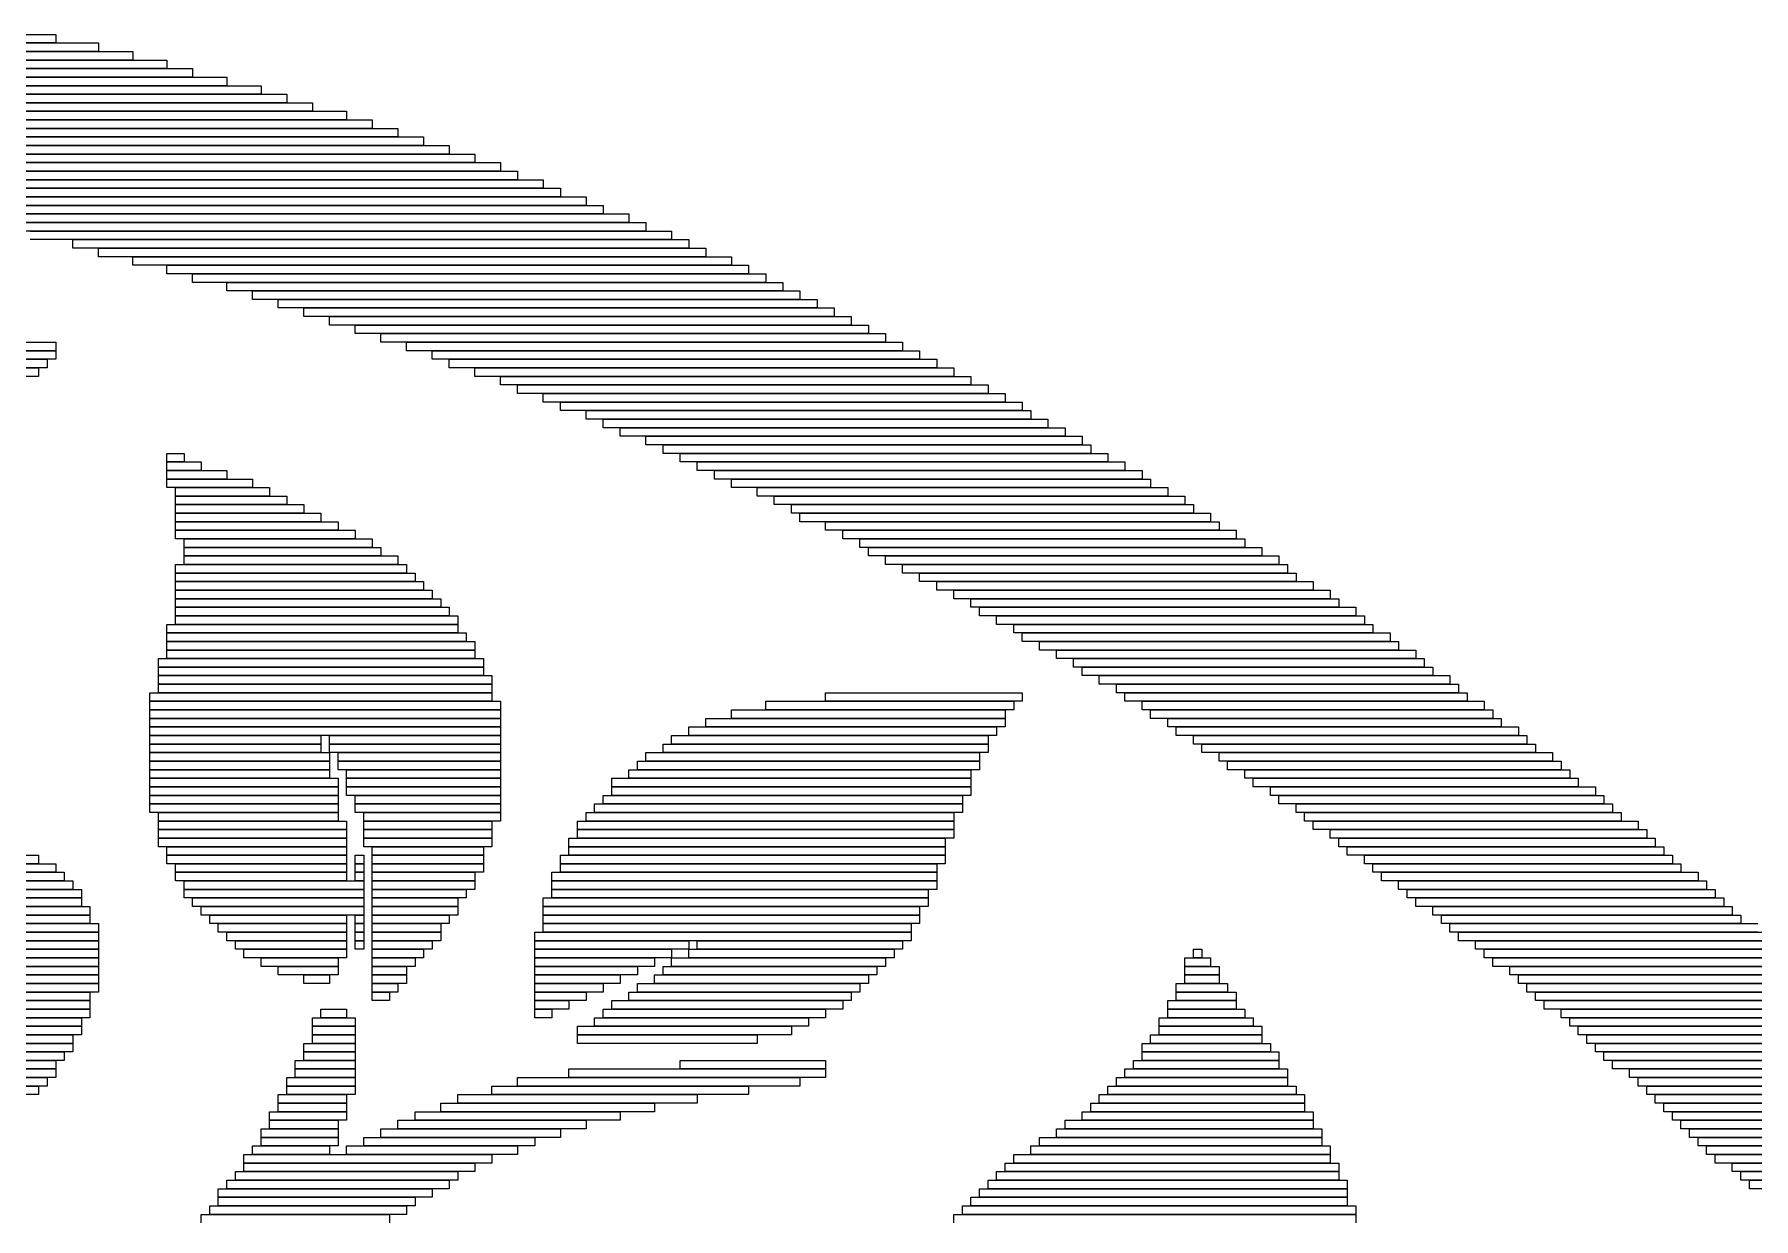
# Model space of a CAD drawing. Extents: x 48 to 975, y 50 to 982.
# Drawn here: x 613.5 to 814.5, y 832.5 to 971 of the extents above; entities that cross this region are included whole.
import ezdxf

# ---------------------------------------------------------------- set-up
doc = ezdxf.new("R2010")
doc.units = 0

msp = doc.modelspace()

# ---------------------------------------------------------------- linework, layer by layer
for p, q in [((408, 971), (616, 971)), ((616, 971), (616, 970)), ((400, 969), (625, 969)), ((404, 970), (621, 970)), ((621, 969), (404, 969)), ((616, 970), (408, 970)), ((621, 970), (621, 969)), ((625, 969), (625, 968)), ((392, 967), (632, 967)), ((396, 968), (629, 968)), ((629, 967), (396, 967)), ((625, 968), (400, 968)), ((629, 968), (629, 967)), ((632, 967), (632, 966)), ((385, 965), (640, 965)), ((388, 966), (636, 966)), ((636, 965), (388, 965)), ((632, 966), (392, 966)), ((636, 966), (636, 965)), ((640, 965), (640, 964)), ((378, 963), (646, 963)), ((381, 964), (643, 964)), ((643, 963), (381, 963)), ((640, 964), (385, 964)), ((643, 964), (643, 963)), ((646, 963), (646, 962)), ((372, 961), (653, 961)), ((375, 962), (650, 962)), ((650, 961), (375, 961)), ((646, 962), (378, 962)), ((650, 962), (650, 961)), ((653, 961), (653, 960)), ((369, 960), (656, 960)), ((656, 959), (369, 959)), ((653, 960), (372, 960)), ((539, 959), (659, 959)), ((656, 960), (656, 959)), ((659, 959), (659, 958)), ((659, 958), (539, 958)), ((552, 958), (662, 958)), ((662, 957), (552, 957)), ((562, 957), (665, 957)), ((662, 958), (662, 957)), ((665, 957), (665, 956)), ((665, 956), (562, 956)), ((570, 956), (668, 956)), ((668, 955), (570, 955)), ((577, 955), (670, 955)), ((668, 956), (668, 955)), ((670, 955), (670, 954)), ((670, 954), (577, 954)), ((583, 954), (673, 954)), ((673, 953), (583, 953)), ((589, 953), (675, 953)), ((673, 954), (673, 953)), ((675, 953), (675, 952)), ((675, 952), (589, 952)), ((594, 952), (678, 952)), ((678, 951), (594, 951)), ((599, 951), (680, 951)), ((678, 952), (678, 951)), ((680, 951), (680, 950)), ((680, 950), (599, 950)), ((605, 950), (683, 950)), ((683, 949), (605, 949)), ((609, 949), (685, 949)), ((683, 950), (683, 949)), ((685, 949), (685, 948)), ((685, 948), (609, 948)), ((613, 948), (688, 948)), ((688, 947), (613, 947)), ((618, 947), (690, 947)), ((618, 946), (618, 947)), ((688, 948), (688, 947)), ((690, 947), (690, 946)), ((690, 946), (618, 946)), ((621, 946), (692, 946)), ((621, 945), (621, 946)), ((692, 945), (621, 945)), ((625, 945), (695, 945)), ((625, 944), (625, 945)), ((692, 946), (692, 945)), ((695, 945), (695, 944)), ((695, 944), (625, 944)), ((629, 944), (697, 944)), ((629, 943), (629, 944)), ((697, 943), (629, 943)), ((632, 943), (699, 943)), ((632, 942), (632, 943)), ((697, 944), (697, 943)), ((699, 943), (699, 942)), ((699, 942), (632, 942)), ((636, 942), (701, 942)), ((636, 941), (636, 942)), ((701, 941), (636, 941)), ((639, 941), (703, 941)), ((639, 940), (639, 941)), ((701, 942), (701, 941)), ((703, 941), (703, 940)), ((703, 940), (639, 940)), ((642, 940), (705, 940)), ((642, 939), (642, 940)), ((705, 939), (642, 939)), ((645, 939), (707, 939)), ((645, 938), (645, 939)), ((705, 940), (705, 939)), ((707, 939), (707, 938)), ((707, 938), (645, 938)), ((648, 938), (709, 938)), ((648, 937), (648, 938)), ((709, 937), (648, 937)), ((651, 937), (711, 937)), ((651, 936), (651, 937)), ((709, 938), (709, 937)), ((711, 937), (711, 936)), ((589, 935), (616, 935)), ((616, 935), (616, 934)), ((711, 936), (651, 936)), ((654, 936), (713, 936)), ((654, 935), (654, 936)), ((713, 935), (654, 935)), ((657, 935), (715, 935)), ((657, 934), (657, 935)), ((713, 936), (713, 935)), ((715, 935), (715, 934)), ((585, 933), (615, 933)), ((587, 934), (616, 934)), ((616, 933), (587, 933)), ((616, 934), (589, 934)), ((615, 933), (615, 932)), ((616, 934), (616, 933)), ((715, 934), (657, 934)), ((660, 934), (717, 934)), ((660, 933), (660, 934)), ((717, 933), (660, 933)), ((662, 933), (719, 933)), ((662, 932), (662, 933)), ((717, 934), (717, 933)), ((719, 933), (719, 932)), ((583, 932), (614, 932)), ((614, 931), (583, 931)), ((615, 932), (585, 932)), ((614, 932), (614, 931)), ((719, 932), (662, 932)), ((665, 932), (721, 932)), ((665, 931), (665, 932)), ((721, 931), (665, 931)), ((668, 931), (723, 931)), ((668, 930), (668, 931)), ((721, 932), (721, 931)), ((723, 931), (723, 930)), ((723, 930), (668, 930)), ((670, 930), (725, 930)), ((670, 929), (670, 930)), ((725, 929), (670, 929)), ((673, 929), (727, 929)), ((673, 928), (673, 929)), ((725, 930), (725, 929)), ((727, 929), (727, 928)), ((727, 928), (673, 928)), ((675, 928), (729, 928)), ((675, 927), (675, 928)), ((729, 927), (675, 927)), ((678, 927), (730, 927)), ((678, 926), (678, 927)), ((729, 928), (729, 927)), ((730, 927), (730, 926)), ((730, 926), (678, 926)), ((680, 926), (732, 926)), ((680, 925), (680, 926)), ((732, 925), (680, 925)), ((682, 925), (734, 925)), ((682, 924), (682, 925)), ((732, 926), (732, 925)), ((734, 925), (734, 924)), ((734, 924), (682, 924)), ((685, 924), (736, 924)), ((685, 923), (685, 924)), ((736, 923), (685, 923)), ((687, 923), (737, 923)), ((687, 922), (687, 923)), ((736, 924), (736, 923)), ((737, 923), (737, 922)), ((629, 922), (631, 922)), ((629, 921), (629, 922)), ((631, 921), (629, 921)), ((629, 921), (633, 921)), ((629, 920), (629, 921)), ((631, 922), (631, 921)), ((633, 921), (633, 920)), ((737, 922), (687, 922)), ((689, 922), (739, 922)), ((689, 921), (689, 922)), ((739, 921), (689, 921)), ((691, 921), (741, 921)), ((691, 920), (691, 921)), ((739, 922), (739, 921)), ((741, 921), (741, 920)), ((633, 920), (629, 920)), ((629, 920), (636, 920)), ((629, 919), (629, 920)), ((636, 919), (629, 919)), ((629, 919), (639, 919)), ((629, 918), (629, 919)), ((636, 920), (636, 919)), ((639, 919), (639, 918)), ((741, 920), (691, 920)), ((693, 920), (743, 920)), ((693, 919), (693, 920)), ((743, 919), (693, 919)), ((695, 919), (744, 919)), ((695, 918), (695, 919)), ((743, 920), (743, 919)), ((744, 919), (744, 918)), ((639, 918), (629, 918)), ((630, 918), (641, 918)), ((630, 917), (630, 918)), ((641, 917), (630, 917)), ((630, 917), (643, 917)), ((630, 916), (630, 917)), ((641, 918), (641, 917)), ((643, 917), (643, 916)), ((744, 918), (695, 918)), ((698, 918), (746, 918)), ((698, 917), (698, 918)), ((746, 917), (698, 917)), ((700, 917), (748, 917)), ((700, 916), (700, 917)), ((746, 918), (746, 917)), ((748, 917), (748, 916)), ((643, 916), (630, 916)), ((630, 916), (645, 916)), ((630, 915), (630, 916)), ((645, 915), (630, 915)), ((630, 915), (647, 915)), ((630, 914), (630, 915)), ((645, 916), (645, 915)), ((647, 915), (647, 914)), ((748, 916), (700, 916)), ((702, 916), (749, 916)), ((702, 915), (702, 916)), ((749, 915), (702, 915)), ((703, 915), (751, 915)), ((703, 914), (703, 915)), ((749, 916), (749, 915)), ((751, 915), (751, 914)), ((647, 914), (630, 914)), ((630, 914), (649, 914)), ((630, 913), (630, 914)), ((649, 913), (630, 913)), ((630, 913), (651, 913)), ((630, 912), (630, 913)), ((649, 914), (649, 913)), ((651, 913), (651, 912)), ((751, 914), (703, 914)), ((706, 914), (752, 914)), ((706, 913), (706, 914)), ((752, 913), (706, 913)), ((708, 913), (754, 913)), ((708, 912), (708, 913)), ((752, 914), (752, 913)), ((754, 913), (754, 912)), ((651, 912), (630, 912)), ((631, 912), (653, 912)), ((631, 911), (631, 912)), ((653, 911), (631, 911)), ((631, 911), (654, 911)), ((631, 910), (631, 911)), ((653, 912), (653, 911)), ((654, 911), (654, 910)), ((754, 912), (708, 912)), ((710, 912), (755, 912)), ((710, 911), (710, 912)), ((755, 911), (710, 911)), ((711, 911), (757, 911)), ((711, 910), (711, 911)), ((755, 912), (755, 911)), ((757, 911), (757, 910)), ((630, 909), (657, 909)), ((630, 908), (630, 909)), ((654, 910), (631, 910)), ((631, 910), (656, 910)), ((631, 909), (631, 910)), ((656, 909), (631, 909)), ((656, 910), (656, 909)), ((657, 909), (657, 908)), ((757, 910), (711, 910)), ((713, 910), (759, 910)), ((713, 909), (713, 910)), ((759, 909), (713, 909)), ((715, 909), (760, 909)), ((715, 908), (715, 909)), ((759, 910), (759, 909)), ((760, 909), (760, 908)), ((657, 908), (630, 908)), ((630, 908), (658, 908)), ((630, 907), (630, 908)), ((658, 907), (630, 907)), ((630, 907), (659, 907)), ((630, 906), (630, 907)), ((658, 908), (658, 907)), ((659, 907), (659, 906)), ((760, 908), (715, 908)), ((717, 908), (761, 908)), ((717, 907), (717, 908)), ((761, 907), (717, 907)), ((719, 907), (763, 907)), ((719, 906), (719, 907)), ((761, 908), (761, 907)), ((763, 907), (763, 906)), ((659, 906), (630, 906)), ((630, 906), (660, 906)), ((630, 905), (630, 906)), ((660, 905), (630, 905)), ((630, 905), (661, 905)), ((630, 904), (630, 905)), ((660, 906), (660, 905)), ((661, 905), (661, 904)), ((763, 906), (719, 906)), ((721, 906), (765, 906)), ((721, 905), (721, 906)), ((765, 905), (721, 905)), ((723, 905), (766, 905)), ((723, 904), (723, 905)), ((765, 906), (765, 905)), ((766, 905), (766, 904)), ((661, 904), (630, 904)), ((630, 904), (662, 904)), ((630, 903), (630, 904)), ((662, 903), (630, 903)), ((630, 903), (663, 903)), ((630, 902), (630, 903)), ((662, 904), (662, 903)), ((663, 903), (663, 902)), ((766, 904), (723, 904)), ((724, 904), (768, 904)), ((724, 903), (724, 904)), ((768, 903), (724, 903)), ((726, 903), (769, 903)), ((726, 902), (726, 903)), ((768, 904), (768, 903)), ((769, 903), (769, 902)), ((629, 902), (663, 902)), ((629, 901), (629, 902)), ((663, 901), (629, 901)), ((629, 901), (664, 901)), ((629, 900), (629, 901)), ((663, 902), (630, 902)), ((663, 902), (663, 901)), ((664, 901), (664, 900)), ((769, 902), (726, 902)), ((728, 902), (770, 902)), ((728, 901), (728, 902)), ((770, 901), (728, 901)), ((729, 901), (772, 901)), ((729, 900), (729, 901)), ((770, 902), (770, 901)), ((772, 901), (772, 900)), ((664, 900), (629, 900)), ((629, 900), (665, 900)), ((629, 899), (629, 900)), ((665, 899), (629, 899)), ((629, 899), (665, 899)), ((629, 898), (629, 899)), ((665, 900), (665, 899)), ((665, 899), (665, 898)), ((772, 900), (729, 900)), ((731, 900), (773, 900)), ((731, 899), (731, 900)), ((773, 899), (731, 899)), ((733, 899), (775, 899)), ((733, 898), (733, 899)), ((773, 900), (773, 899)), ((775, 899), (775, 898)), ((628, 898), (666, 898)), ((628, 897), (628, 898)), ((666, 897), (628, 897)), ((628, 897), (666, 897)), ((628, 896), (628, 897)), ((665, 898), (629, 898)), ((666, 898), (666, 897)), ((666, 897), (666, 896)), ((775, 898), (733, 898)), ((735, 898), (776, 898)), ((735, 897), (735, 898)), ((776, 897), (735, 897)), ((736, 897), (777, 897)), ((736, 896), (736, 897)), ((776, 898), (776, 897)), ((777, 897), (777, 896)), ((666, 896), (628, 896)), ((628, 896), (667, 896)), ((628, 895), (628, 896)), ((667, 895), (628, 895)), ((628, 895), (667, 895)), ((628, 894), (628, 895)), ((667, 896), (667, 895)), ((667, 895), (667, 894)), ((777, 896), (736, 896)), ((738, 896), (779, 896)), ((738, 895), (738, 896)), ((779, 895), (738, 895)), ((740, 895), (780, 895)), ((740, 894), (740, 895)), ((779, 896), (779, 895)), ((780, 895), (780, 894)), ((627, 894), (667, 894)), ((627, 893), (627, 894)), ((667, 893), (627, 893)), ((627, 893), (668, 893)), ((627, 892), (627, 893)), ((667, 894), (628, 894)), ((667, 894), (667, 893)), ((668, 893), (668, 892)), ((699, 893), (728, 893)), ((699, 892), (699, 893)), ((706, 894), (729, 894)), ((706, 893), (706, 894)), ((729, 893), (706, 893)), ((728, 893), (728, 892)), ((729, 894), (729, 893)), ((780, 894), (740, 894)), ((741, 894), (781, 894)), ((741, 893), (741, 894)), ((781, 893), (741, 893)), ((743, 893), (783, 893)), ((743, 892), (743, 893)), ((781, 894), (781, 893)), ((783, 893), (783, 892)), ((668, 892), (627, 892)), ((627, 892), (668, 892)), ((627, 891), (627, 892)), ((668, 891), (627, 891)), ((627, 891), (668, 891)), ((627, 890), (627, 891)), ((668, 892), (668, 891)), ((668, 891), (668, 890)), ((692, 891), (727, 891)), ((692, 890), (692, 891)), ((695, 892), (727, 892)), ((695, 891), (695, 892)), ((727, 891), (695, 891)), ((728, 892), (699, 892)), ((727, 892), (727, 891)), ((727, 891), (727, 890)), ((783, 892), (743, 892)), ((744, 892), (784, 892)), ((744, 891), (744, 892)), ((784, 891), (744, 891)), ((746, 891), (785, 891)), ((746, 890), (746, 891)), ((784, 892), (784, 891)), ((785, 891), (785, 890)), ((668, 890), (627, 890)), ((627, 890), (668, 890)), ((627, 889), (627, 890)), ((668, 889), (627, 889)), ((627, 889), (647, 889)), ((627, 888), (627, 889)), ((647, 889), (647, 888)), ((648, 889), (668, 889)), ((648, 888), (648, 889)), ((668, 890), (668, 889)), ((668, 889), (668, 888)), ((688, 889), (725, 889)), ((688, 888), (688, 889)), ((690, 890), (726, 890)), ((690, 889), (690, 890)), ((726, 889), (690, 889)), ((727, 890), (692, 890)), ((725, 889), (725, 888)), ((726, 890), (726, 889)), ((785, 890), (746, 890)), ((747, 890), (787, 890)), ((747, 889), (747, 890)), ((787, 889), (747, 889)), ((749, 889), (788, 889)), ((749, 888), (749, 889)), ((787, 890), (787, 889)), ((788, 889), (788, 888)), ((647, 888), (627, 888)), ((627, 888), (647, 888)), ((627, 887), (627, 888)), ((647, 887), (627, 887)), ((627, 887), (648, 887)), ((627, 886), (627, 887)), ((647, 888), (647, 887)), ((668, 888), (648, 888)), ((648, 888), (668, 888)), ((648, 887), (648, 888)), ((668, 887), (648, 887)), ((648, 887), (648, 886)), ((649, 887), (668, 887)), ((649, 886), (649, 887)), ((668, 888), (668, 887)), ((668, 887), (668, 886)), ((685, 887), (724, 887)), ((685, 886), (685, 887)), ((687, 888), (725, 888)), ((687, 887), (687, 888)), ((725, 887), (687, 887)), ((725, 888), (688, 888)), ((724, 887), (724, 886)), ((725, 888), (725, 887)), ((788, 888), (749, 888)), ((750, 888), (789, 888)), ((750, 887), (750, 888)), ((789, 887), (750, 887)), ((752, 887), (791, 887)), ((752, 886), (752, 887)), ((789, 888), (789, 887)), ((791, 887), (791, 886)), ((648, 886), (627, 886)), ((627, 886), (648, 886)), ((627, 885), (627, 886)), ((648, 885), (627, 885)), ((627, 885), (648, 885)), ((627, 884), (627, 885)), ((648, 886), (648, 885)), ((648, 885), (648, 884)), ((668, 886), (649, 886)), ((649, 886), (668, 886)), ((649, 885), (649, 886)), ((668, 885), (649, 885)), ((650, 885), (668, 885)), ((650, 884), (650, 885)), ((668, 886), (668, 885)), ((668, 885), (668, 884)), ((683, 885), (723, 885)), ((683, 884), (683, 885)), ((684, 886), (724, 886)), ((684, 885), (684, 886)), ((724, 885), (684, 885)), ((724, 886), (685, 886)), ((723, 885), (723, 884)), ((724, 886), (724, 885)), ((791, 886), (752, 886)), ((753, 886), (792, 886)), ((753, 885), (753, 886)), ((792, 885), (753, 885)), ((755, 885), (793, 885)), ((755, 884), (755, 885)), ((792, 886), (792, 885)), ((793, 885), (793, 884)), ((648, 884), (627, 884)), ((627, 884), (649, 884)), ((627, 883), (627, 884)), ((649, 883), (627, 883)), ((627, 883), (649, 883)), ((627, 882), (627, 883)), ((649, 884), (649, 883)), ((649, 883), (649, 882)), ((668, 884), (650, 884)), ((650, 884), (668, 884)), ((650, 883), (650, 884)), ((668, 883), (650, 883)), ((650, 883), (668, 883)), ((650, 882), (650, 883)), ((668, 884), (668, 883)), ((668, 883), (668, 882)), ((681, 884), (723, 884)), ((681, 883), (681, 884)), ((723, 883), (681, 883)), ((681, 883), (723, 883)), ((681, 882), (681, 883)), ((723, 884), (683, 884)), ((723, 884), (723, 883)), ((723, 883), (723, 882)), ((793, 884), (755, 884)), ((756, 884), (794, 884)), ((756, 883), (756, 884)), ((794, 883), (756, 883)), ((758, 883), (796, 883)), ((758, 882), (758, 883)), ((794, 884), (794, 883)), ((796, 883), (796, 882)), ((649, 882), (627, 882)), ((627, 882), (649, 882)), ((627, 881), (627, 882)), ((649, 881), (627, 881)), ((627, 881), (649, 881)), ((627, 880), (627, 881)), ((649, 882), (649, 881)), ((649, 881), (649, 880)), ((668, 882), (650, 882)), ((651, 882), (668, 882)), ((651, 881), (651, 882)), ((668, 881), (651, 881)), ((651, 881), (668, 881)), ((651, 880), (651, 881)), ((668, 882), (668, 881)), ((668, 881), (668, 880)), ((679, 881), (722, 881)), ((679, 880), (679, 881)), ((680, 882), (722, 882)), ((680, 881), (680, 882)), ((722, 881), (680, 881)), ((723, 882), (681, 882)), ((722, 882), (722, 881)), ((722, 881), (722, 880)), ((796, 882), (758, 882)), ((759, 882), (797, 882)), ((759, 881), (759, 882)), ((797, 881), (759, 881)), ((761, 881), (798, 881)), ((761, 880), (761, 881)), ((797, 882), (797, 881)), ((798, 881), (798, 880)), ((649, 880), (627, 880)), ((628, 880), (649, 880)), ((628, 879), (628, 880)), ((649, 879), (628, 879)), ((628, 879), (650, 879)), ((628, 878), (628, 879)), ((649, 880), (649, 879)), ((650, 879), (650, 878)), ((668, 880), (651, 880)), ((652, 880), (668, 880)), ((652, 879), (652, 880)), ((668, 879), (652, 879)), ((652, 879), (667, 879)), ((652, 878), (652, 879)), ((667, 879), (667, 878)), ((668, 880), (668, 879)), ((677, 879), (721, 879)), ((677, 878), (677, 879)), ((678, 880), (721, 880)), ((678, 879), (678, 880)), ((721, 879), (678, 879)), ((722, 880), (679, 880)), ((721, 880), (721, 879)), ((721, 879), (721, 878)), ((798, 880), (761, 880)), ((762, 880), (799, 880)), ((762, 879), (762, 880)), ((799, 879), (762, 879)), ((763, 879), (801, 879)), ((763, 878), (763, 879)), ((799, 880), (799, 879)), ((801, 879), (801, 878)), ((650, 878), (628, 878)), ((628, 878), (650, 878)), ((628, 877), (628, 878)), ((650, 877), (628, 877)), ((628, 877), (650, 877)), ((628, 876), (628, 877)), ((650, 878), (650, 877)), ((650, 877), (650, 876)), ((667, 878), (652, 878)), ((652, 878), (667, 878)), ((652, 877), (652, 878)), ((667, 877), (652, 877)), ((652, 877), (667, 877)), ((652, 876), (652, 877)), ((667, 878), (667, 877)), ((667, 877), (667, 876)), ((676, 877), (720, 877)), ((676, 876), (676, 877)), ((721, 878), (677, 878)), ((677, 878), (721, 878)), ((677, 877), (677, 878)), ((721, 877), (677, 877)), ((720, 877), (720, 876)), ((721, 878), (721, 877)), ((801, 878), (763, 878)), ((765, 878), (802, 878)), ((765, 877), (765, 878)), ((802, 877), (765, 877)), ((766, 877), (803, 877)), ((766, 876), (766, 877)), ((802, 878), (802, 877)), ((803, 877), (803, 876)), ((606, 875), (614, 875)), ((614, 875), (614, 874)), ((650, 876), (628, 876)), ((629, 876), (650, 876)), ((629, 875), (629, 876)), ((650, 875), (629, 875)), ((629, 875), (650, 875)), ((629, 874), (629, 875)), ((650, 876), (650, 875)), ((650, 875), (650, 874)), ((651, 875), (652, 875)), ((651, 874), (651, 875)), ((667, 876), (652, 876)), ((652, 875), (652, 874)), ((653, 876), (666, 876)), ((653, 875), (653, 876)), ((666, 875), (653, 875)), ((653, 875), (666, 875)), ((653, 874), (653, 875)), ((666, 876), (666, 875)), ((666, 875), (666, 874)), ((675, 875), (720, 875)), ((675, 874), (675, 875)), ((720, 876), (676, 876)), ((676, 876), (720, 876)), ((676, 875), (676, 876)), ((720, 875), (676, 875)), ((720, 876), (720, 875)), ((720, 875), (720, 874)), ((803, 876), (766, 876)), ((767, 876), (804, 876)), ((767, 875), (767, 876)), ((804, 875), (767, 875)), ((769, 875), (805, 875)), ((769, 874), (769, 875)), ((804, 876), (804, 875)), ((805, 875), (805, 874)), ((602, 873), (617, 873)), ((604, 874), (616, 874)), ((616, 873), (604, 873)), ((614, 874), (606, 874)), ((616, 874), (616, 873)), ((617, 873), (617, 872)), ((650, 874), (629, 874)), ((630, 874), (650, 874)), ((630, 873), (630, 874)), ((650, 873), (630, 873)), ((630, 873), (650, 873)), ((630, 872), (630, 873)), ((650, 874), (650, 873)), ((650, 873), (650, 872)), ((652, 874), (651, 874)), ((651, 874), (652, 874)), ((651, 873), (651, 874)), ((652, 873), (651, 873)), ((651, 873), (652, 873)), ((651, 872), (651, 873)), ((652, 874), (652, 873)), ((652, 873), (652, 872)), ((666, 874), (653, 874)), ((653, 874), (666, 874)), ((653, 873), (653, 874)), ((666, 873), (653, 873)), ((653, 873), (665, 873)), ((653, 872), (653, 873)), ((665, 873), (665, 872)), ((666, 874), (666, 873)), ((674, 873), (719, 873)), ((674, 872), (674, 873)), ((720, 874), (675, 874)), ((675, 874), (719, 874)), ((675, 873), (675, 874)), ((719, 873), (675, 873)), ((719, 874), (719, 873)), ((719, 873), (719, 872)), ((805, 874), (769, 874)), ((770, 874), (806, 874)), ((770, 873), (770, 874)), ((806, 873), (770, 873)), ((771, 873), (808, 873)), ((771, 872), (771, 873)), ((806, 874), (806, 873)), ((808, 873), (808, 872)), ((578, 871), (619, 871)), ((601, 872), (618, 872)), ((618, 871), (601, 871)), ((617, 872), (602, 872)), ((618, 872), (618, 871)), ((619, 871), (619, 870)), ((650, 872), (630, 872)), ((631, 872), (652, 872)), ((631, 871), (631, 872)), ((652, 871), (631, 871)), ((631, 871), (652, 871)), ((631, 870), (631, 871)), ((652, 872), (651, 872)), ((652, 872), (652, 871)), ((652, 871), (652, 870)), ((665, 872), (653, 872)), ((653, 872), (665, 872)), ((653, 871), (653, 872)), ((665, 871), (653, 871)), ((653, 871), (664, 871)), ((653, 870), (653, 871)), ((664, 871), (664, 870)), ((665, 872), (665, 871)), ((719, 872), (674, 872)), ((674, 872), (719, 872)), ((674, 871), (674, 872)), ((719, 871), (674, 871)), ((674, 871), (718, 871)), ((674, 870), (674, 871)), ((718, 871), (718, 870)), ((719, 872), (719, 871)), ((808, 872), (771, 872)), ((773, 872), (809, 872)), ((773, 871), (773, 872)), ((809, 871), (773, 871)), ((774, 871), (810, 871)), ((774, 870), (774, 871)), ((809, 872), (809, 871)), ((810, 871), (810, 870)), ((577, 870), (619, 870)), ((619, 869), (577, 869)), ((577, 869), (620, 869)), ((619, 870), (578, 870)), ((619, 870), (619, 869)), ((620, 869), (620, 868)), ((652, 870), (631, 870)), ((632, 870), (652, 870)), ((632, 869), (632, 870)), ((652, 869), (632, 869)), ((633, 869), (652, 869)), ((633, 868), (633, 869)), ((652, 870), (652, 869)), ((652, 869), (652, 868)), ((664, 870), (653, 870)), ((653, 870), (663, 870)), ((653, 869), (653, 870)), ((663, 869), (653, 869)), ((653, 869), (663, 869)), ((653, 868), (653, 869)), ((663, 870), (663, 869)), ((663, 869), (663, 868)), ((673, 870), (718, 870)), ((673, 869), (673, 870)), ((718, 869), (673, 869)), ((673, 869), (717, 869)), ((673, 868), (673, 869)), ((718, 870), (674, 870)), ((717, 869), (717, 868)), ((718, 870), (718, 869)), ((810, 870), (774, 870)), ((775, 870), (811, 870)), ((775, 869), (775, 870)), ((811, 869), (775, 869)), ((777, 869), (812, 869)), ((777, 868), (777, 869)), ((811, 870), (811, 869)), ((812, 869), (812, 868)), ((576, 867), (621, 867)), ((620, 868), (577, 868)), ((577, 868), (620, 868)), ((620, 867), (577, 867)), ((620, 868), (620, 867)), ((621, 867), (621, 866)), ((652, 868), (633, 868)), ((634, 868), (650, 868)), ((634, 867), (634, 868)), ((650, 867), (634, 867)), ((635, 867), (650, 867)), ((635, 866), (635, 867)), ((650, 868), (650, 867)), ((650, 867), (650, 866)), ((651, 868), (652, 868)), ((651, 867), (651, 868)), ((652, 867), (651, 867)), ((651, 867), (652, 867)), ((651, 866), (651, 867)), ((652, 868), (652, 867)), ((652, 867), (652, 866)), ((663, 868), (653, 868)), ((653, 868), (662, 868)), ((653, 867), (653, 868)), ((662, 867), (653, 867)), ((653, 867), (661, 867)), ((653, 866), (653, 867)), ((661, 867), (661, 866)), ((662, 868), (662, 867)), ((717, 868), (673, 868)), ((673, 868), (717, 868)), ((673, 867), (673, 868)), ((717, 867), (673, 867)), ((673, 867), (716, 867)), ((673, 866), (673, 867)), ((716, 867), (716, 866)), ((717, 868), (717, 867)), ((812, 868), (777, 868)), ((778, 868), (813, 868)), ((778, 867), (778, 868)), ((813, 867), (778, 867)), ((779, 867), (815, 867)), ((779, 866), (779, 867)), ((813, 868), (813, 867)), ((621, 866), (576, 866)), ((576, 866), (621, 866)), ((621, 865), (576, 865)), ((576, 865), (621, 865)), ((621, 866), (621, 865)), ((621, 865), (621, 864)), ((650, 866), (635, 866)), ((636, 866), (650, 866)), ((636, 865), (636, 866)), ((650, 865), (636, 865)), ((637, 865), (650, 865)), ((637, 864), (637, 865)), ((650, 866), (650, 865)), ((650, 865), (650, 864)), ((652, 866), (651, 866)), ((651, 866), (652, 866)), ((651, 865), (651, 866)), ((652, 865), (651, 865)), ((651, 865), (652, 865)), ((651, 864), (651, 865)), ((652, 866), (652, 865)), ((652, 865), (652, 864)), ((661, 866), (653, 866)), ((653, 866), (661, 866)), ((653, 865), (653, 866)), ((661, 865), (653, 865)), ((653, 865), (660, 865)), ((653, 864), (653, 865)), ((660, 865), (660, 864)), ((661, 866), (661, 865)), ((672, 866), (716, 866)), ((672, 865), (672, 866)), ((716, 865), (672, 865)), ((672, 865), (690, 865)), ((672, 864), (672, 865)), ((716, 866), (673, 866)), ((690, 865), (690, 864)), ((691, 865), (715, 865)), ((691, 864), (691, 865)), ((715, 865), (715, 864)), ((716, 866), (716, 865)), ((815, 866), (779, 866)), ((780, 866), (816, 866)), ((780, 865), (780, 866)), ((816, 865), (780, 865)), ((782, 865), (817, 865)), ((782, 864), (782, 865)), ((621, 864), (576, 864)), ((576, 864), (621, 864)), ((621, 863), (576, 863)), ((576, 863), (621, 863)), ((621, 864), (621, 863)), ((621, 863), (621, 862)), ((650, 864), (637, 864)), ((638, 864), (650, 864)), ((638, 863), (638, 864)), ((650, 863), (638, 863)), ((640, 863), (649, 863)), ((640, 862), (640, 863)), ((649, 863), (649, 862)), ((650, 864), (650, 863)), ((652, 864), (651, 864)), ((660, 864), (653, 864)), ((653, 864), (659, 864)), ((653, 863), (653, 864)), ((659, 863), (653, 863)), ((653, 863), (658, 863)), ((653, 862), (653, 863)), ((658, 863), (658, 862)), ((659, 864), (659, 863)), ((690, 864), (672, 864)), ((672, 864), (688, 864)), ((672, 863), (672, 864)), ((688, 863), (672, 863)), ((672, 863), (686, 863)), ((672, 862), (672, 863)), ((686, 863), (686, 862)), ((688, 864), (688, 863)), ((688, 863), (713, 863)), ((688, 862), (688, 863)), ((690, 864), (714, 864)), ((690, 863), (690, 864)), ((714, 863), (690, 863)), ((715, 864), (691, 864)), ((713, 863), (713, 862)), ((714, 864), (714, 863)), ((748, 863), (751, 863)), ((748, 862), (748, 863)), ((749, 864), (750, 864)), ((749, 863), (749, 864)), ((750, 863), (749, 863)), ((750, 864), (750, 863)), ((751, 863), (751, 862)), ((817, 864), (782, 864)), ((783, 864), (818, 864)), ((783, 863), (783, 864)), ((818, 863), (783, 863)), ((784, 863), (819, 863)), ((784, 862), (784, 863)), ((621, 862), (576, 862)), ((576, 862), (621, 862)), ((621, 861), (576, 861)), ((576, 861), (621, 861)), ((621, 862), (621, 861)), ((621, 861), (621, 860)), ((649, 862), (640, 862)), ((642, 862), (649, 862)), ((642, 861), (642, 862)), ((649, 861), (642, 861)), ((645, 861), (648, 861)), ((645, 860), (645, 861)), ((648, 861), (648, 860)), ((649, 862), (649, 861)), ((658, 862), (653, 862)), ((653, 862), (657, 862)), ((653, 861), (653, 862)), ((657, 861), (653, 861)), ((653, 861), (657, 861)), ((653, 860), (653, 861)), ((657, 862), (657, 861)), ((657, 861), (657, 860)), ((686, 862), (672, 862)), ((672, 862), (684, 862)), ((672, 861), (672, 862)), ((684, 861), (672, 861)), ((672, 861), (682, 861)), ((672, 860), (672, 861)), ((682, 861), (682, 860)), ((684, 862), (684, 861)), ((686, 861), (711, 861)), ((686, 860), (686, 861)), ((687, 862), (712, 862)), ((687, 861), (687, 862)), ((712, 861), (687, 861)), ((713, 862), (688, 862)), ((711, 861), (711, 860)), ((712, 862), (712, 861)), ((751, 862), (748, 862)), ((748, 862), (752, 862)), ((748, 861), (748, 862)), ((752, 861), (748, 861)), ((748, 861), (752, 861)), ((748, 860), (748, 861)), ((752, 862), (752, 861)), ((752, 861), (752, 860)), ((819, 862), (784, 862)), ((786, 862), (820, 862)), ((786, 861), (786, 862)), ((820, 861), (786, 861)), ((787, 861), (821, 861)), ((787, 860), (787, 861)), ((621, 860), (576, 860)), ((576, 860), (621, 860)), ((621, 859), (576, 859)), ((576, 859), (620, 859)), ((620, 859), (620, 858)), ((621, 860), (621, 859)), ((648, 860), (645, 860)), ((657, 860), (653, 860)), ((653, 860), (656, 860)), ((653, 859), (653, 860)), ((656, 859), (653, 859)), ((653, 859), (655, 859)), ((653, 858), (653, 859)), ((655, 859), (655, 858)), ((656, 860), (656, 859)), ((682, 860), (672, 860)), ((672, 860), (680, 860)), ((672, 859), (672, 860)), ((680, 859), (672, 859)), ((672, 859), (678, 859)), ((672, 858), (672, 859)), ((678, 859), (678, 858)), ((680, 860), (680, 859)), ((683, 859), (709, 859)), ((683, 858), (683, 859)), ((684, 860), (710, 860)), ((684, 859), (684, 860)), ((710, 859), (684, 859)), ((711, 860), (686, 860)), ((709, 859), (709, 858)), ((710, 860), (710, 859)), ((747, 860), (753, 860)), ((747, 859), (747, 860)), ((753, 859), (747, 859)), ((747, 859), (754, 859)), ((747, 858), (747, 859)), ((752, 860), (748, 860)), ((753, 860), (753, 859)), ((754, 859), (754, 858)), ((821, 860), (787, 860)), ((788, 860), (822, 860)), ((788, 859), (788, 860)), ((822, 859), (788, 859)), ((789, 859), (823, 859)), ((789, 858), (789, 859)), ((620, 858), (576, 858)), ((576, 858), (620, 858)), ((620, 857), (576, 857)), ((577, 857), (620, 857)), ((620, 858), (620, 857)), ((620, 857), (620, 856)), ((647, 857), (650, 857)), ((647, 856), (647, 857)), ((650, 857), (650, 856)), ((655, 858), (653, 858)), ((678, 858), (672, 858)), ((672, 858), (676, 858)), ((672, 857), (672, 858)), ((676, 857), (672, 857)), ((672, 857), (674, 857)), ((672, 856), (672, 857)), ((674, 857), (674, 856)), ((676, 858), (676, 857)), ((680, 857), (706, 857)), ((680, 856), (680, 857)), ((681, 858), (708, 858)), ((681, 857), (681, 858)), ((708, 857), (681, 857)), ((709, 858), (683, 858)), ((706, 857), (706, 856)), ((708, 858), (708, 857)), ((746, 858), (754, 858)), ((746, 857), (746, 858)), ((754, 857), (746, 857)), ((746, 857), (755, 857)), ((746, 856), (746, 857)), ((754, 858), (747, 858)), ((754, 858), (754, 857)), ((755, 857), (755, 856)), ((823, 858), (789, 858)), ((790, 858), (824, 858)), ((790, 857), (790, 858)), ((824, 857), (790, 857)), ((792, 857), (825, 857)), ((792, 856), (792, 857)), ((620, 856), (577, 856)), ((577, 856), (619, 856)), ((619, 855), (577, 855)), ((577, 855), (619, 855)), ((619, 856), (619, 855)), ((619, 855), (619, 854)), ((646, 856), (651, 856)), ((646, 855), (646, 856)), ((651, 855), (646, 855)), ((646, 855), (651, 855)), ((646, 854), (646, 855)), ((650, 856), (647, 856)), ((651, 856), (651, 855)), ((651, 855), (651, 854)), ((674, 856), (672, 856)), ((677, 855), (702, 855)), ((677, 854), (677, 855)), ((679, 856), (704, 856)), ((679, 855), (679, 856)), ((704, 855), (679, 855)), ((706, 856), (680, 856)), ((702, 855), (702, 854)), ((704, 856), (704, 855)), ((745, 856), (756, 856)), ((745, 855), (745, 856)), ((756, 855), (745, 855)), ((745, 855), (757, 855)), ((745, 854), (745, 855)), ((755, 856), (746, 856)), ((756, 856), (756, 855)), ((757, 855), (757, 854)), ((825, 856), (792, 856)), ((793, 856), (826, 856)), ((793, 855), (793, 856)), ((826, 855), (793, 855)), ((794, 855), (828, 855)), ((794, 854), (794, 855)), ((619, 854), (577, 854)), ((577, 854), (618, 854)), ((618, 853), (577, 853)), ((577, 853), (618, 853)), ((618, 854), (618, 853)), ((618, 853), (618, 852)), ((645, 853), (651, 853)), ((645, 852), (645, 853)), ((651, 854), (646, 854)), ((646, 854), (651, 854)), ((646, 853), (646, 854)), ((651, 853), (646, 853)), ((651, 854), (651, 853)), ((651, 853), (651, 852)), ((702, 854), (677, 854)), ((677, 854), (698, 854)), ((677, 853), (677, 854)), ((698, 853), (677, 853)), ((698, 854), (698, 853)), ((743, 853), (758, 853)), ((743, 852), (743, 853)), ((744, 854), (757, 854)), ((744, 853), (744, 854)), ((757, 853), (744, 853)), ((757, 854), (745, 854)), ((757, 854), (757, 853)), ((758, 853), (758, 852)), ((828, 854), (794, 854)), ((795, 854), (829, 854)), ((795, 853), (795, 854)), ((829, 853), (795, 853)), ((796, 853), (830, 853)), ((796, 852), (796, 853)), ((618, 852), (577, 852)), ((578, 852), (617, 852)), ((617, 851), (578, 851)), ((578, 851), (616, 851)), ((616, 851), (616, 850)), ((617, 852), (617, 851)), ((644, 851), (651, 851)), ((644, 850), (644, 851)), ((651, 852), (645, 852)), ((645, 852), (651, 852)), ((645, 851), (645, 852)), ((651, 851), (645, 851)), ((651, 852), (651, 851)), ((651, 851), (651, 850)), ((689, 851), (706, 851)), ((689, 850), (689, 851)), ((706, 851), (706, 850)), ((742, 851), (759, 851)), ((742, 850), (742, 851)), ((758, 852), (743, 852)), ((743, 852), (759, 852)), ((743, 851), (743, 852)), ((759, 851), (743, 851)), ((759, 852), (759, 851)), ((759, 851), (759, 850)), ((830, 852), (796, 852)), ((797, 852), (831, 852)), ((797, 851), (797, 852)), ((831, 851), (797, 851)), ((798, 851), (832, 851)), ((798, 850), (798, 851)), ((616, 850), (578, 850)), ((578, 850), (616, 850)), ((616, 849), (578, 849)), ((579, 849), (615, 849)), ((615, 849), (615, 848)), ((616, 850), (616, 849)), ((643, 849), (651, 849)), ((643, 848), (643, 849)), ((651, 850), (644, 850)), ((644, 850), (651, 850)), ((644, 849), (644, 850)), ((651, 849), (644, 849)), ((651, 850), (651, 849)), ((651, 849), (651, 848)), ((670, 849), (703, 849)), ((670, 848), (670, 849)), ((676, 850), (706, 850)), ((676, 849), (676, 850)), ((706, 849), (676, 849)), ((706, 850), (689, 850)), ((703, 849), (703, 848)), ((706, 850), (706, 849)), ((740, 849), (760, 849)), ((740, 848), (740, 849)), ((741, 850), (760, 850)), ((741, 849), (741, 850)), ((760, 849), (741, 849)), ((759, 850), (742, 850)), ((760, 850), (760, 849)), ((760, 849), (760, 848)), ((832, 850), (798, 850)), ((800, 850), (833, 850)), ((800, 849), (800, 850)), ((833, 849), (800, 849)), ((801, 849), (834, 849)), ((801, 848), (801, 849)), ((615, 848), (579, 848)), ((579, 848), (614, 848)), ((614, 847), (579, 847)), ((614, 848), (614, 847)), ((642, 847), (650, 847)), ((642, 846), (642, 847)), ((651, 848), (643, 848)), ((643, 848), (651, 848)), ((643, 847), (643, 848)), ((651, 847), (643, 847)), ((650, 847), (650, 846)), ((651, 848), (651, 847)), ((663, 847), (691, 847)), ((663, 846), (663, 847)), ((667, 848), (697, 848)), ((667, 847), (667, 848)), ((697, 847), (667, 847)), ((703, 848), (670, 848)), ((691, 847), (691, 846)), ((697, 848), (697, 847)), ((738, 847), (762, 847)), ((738, 846), (738, 847)), ((739, 848), (761, 848)), ((739, 847), (739, 848)), ((761, 847), (739, 847)), ((760, 848), (740, 848)), ((761, 848), (761, 847)), ((762, 847), (762, 846)), ((834, 848), (801, 848)), ((802, 848), (835, 848)), ((802, 847), (802, 848)), ((835, 847), (802, 847)), ((803, 847), (836, 847)), ((803, 846), (803, 847)), ((641, 845), (650, 845)), ((641, 844), (641, 845)), ((650, 846), (642, 846)), ((642, 846), (650, 846)), ((642, 845), (642, 846)), ((650, 845), (642, 845)), ((650, 846), (650, 845)), ((650, 845), (650, 844)), ((658, 845), (682, 845)), ((658, 844), (658, 845)), ((661, 846), (686, 846)), ((661, 845), (661, 846)), ((686, 845), (661, 845)), ((691, 846), (663, 846)), ((682, 845), (682, 844)), ((686, 846), (686, 845)), ((736, 845), (763, 845)), ((736, 844), (736, 845)), ((737, 846), (762, 846)), ((737, 845), (737, 846)), ((762, 845), (737, 845)), ((762, 846), (738, 846)), ((762, 846), (762, 845)), ((763, 845), (763, 844)), ((836, 846), (803, 846)), ((804, 846), (837, 846)), ((804, 845), (804, 846)), ((837, 845), (804, 845)), ((805, 845), (838, 845)), ((805, 844), (805, 845)), ((640, 843), (649, 843)), ((640, 842), (640, 843)), ((650, 844), (641, 844)), ((641, 844), (649, 844)), ((641, 843), (641, 844)), ((649, 843), (641, 843)), ((649, 844), (649, 843)), ((649, 843), (649, 842)), ((654, 843), (675, 843)), ((654, 842), (654, 843)), ((656, 844), (678, 844)), ((656, 843), (656, 844)), ((678, 843), (656, 843)), ((682, 844), (658, 844)), ((675, 843), (675, 842)), ((678, 844), (678, 843)), ((733, 843), (764, 843)), ((733, 842), (733, 843)), ((734, 844), (763, 844)), ((734, 843), (734, 844)), ((763, 843), (734, 843)), ((763, 844), (736, 844)), ((763, 844), (763, 843)), ((764, 843), (764, 842)), ((838, 844), (805, 844)), ((806, 844), (839, 844)), ((806, 843), (806, 844)), ((839, 843), (806, 843)), ((807, 843), (839, 843)), ((807, 842), (807, 843)), ((639, 841), (648, 841)), ((639, 840), (639, 841)), ((649, 842), (640, 842)), ((640, 842), (649, 842)), ((640, 841), (640, 842)), ((649, 841), (640, 841)), ((648, 841), (648, 840)), ((649, 842), (649, 841)), ((650, 841), (670, 841)), ((650, 840), (650, 841)), ((652, 842), (672, 842)), ((652, 841), (652, 842)), ((672, 841), (652, 841)), ((675, 842), (654, 842)), ((670, 841), (670, 840)), ((672, 842), (672, 841)), ((730, 841), (765, 841)), ((730, 840), (730, 841)), ((731, 842), (764, 842)), ((731, 841), (731, 842)), ((764, 841), (731, 841)), ((764, 842), (733, 842)), ((764, 842), (764, 841)), ((765, 841), (765, 840)), ((839, 842), (807, 842)), ((808, 842), (840, 842)), ((808, 841), (808, 842)), ((840, 841), (808, 841)), ((809, 841), (841, 841)), ((809, 840), (809, 841)), ((638, 840), (667, 840)), ((638, 839), (638, 840)), ((667, 839), (638, 839)), ((638, 839), (665, 839)), ((638, 838), (638, 839)), ((648, 840), (639, 840)), ((670, 840), (650, 840)), ((665, 839), (665, 838)), ((667, 840), (667, 839)), ((727, 839), (766, 839)), ((727, 838), (727, 839)), ((728, 840), (765, 840)), ((728, 839), (728, 840)), ((765, 839), (728, 839)), ((765, 840), (730, 840)), ((765, 840), (765, 839)), ((766, 839), (766, 838)), ((841, 840), (809, 840)), ((810, 840), (842, 840)), ((810, 839), (810, 840)), ((842, 839), (810, 839)), ((812, 839), (843, 839)), ((812, 838), (812, 839)), ((636, 837), (662, 837)), ((636, 836), (636, 837)), ((637, 838), (663, 838)), ((637, 837), (637, 838)), ((663, 837), (637, 837)), ((665, 838), (638, 838)), ((662, 837), (662, 836)), ((663, 838), (663, 837)), ((725, 837), (767, 837)), ((725, 836), (725, 837)), ((726, 838), (766, 838)), ((726, 837), (726, 838)), ((766, 837), (726, 837)), ((766, 838), (727, 838)), ((766, 838), (766, 837)), ((767, 837), (767, 836)), ((843, 838), (812, 838)), ((813, 838), (844, 838)), ((813, 837), (813, 838)), ((844, 837), (813, 837)), ((814, 837), (845, 837)), ((814, 836), (814, 837)), ((635, 836), (660, 836)), ((635, 835), (635, 836)), ((660, 835), (635, 835)), ((635, 835), (658, 835)), ((635, 834), (635, 835)), ((662, 836), (636, 836)), ((658, 835), (658, 834)), ((660, 836), (660, 835)), ((723, 835), (767, 835)), ((723, 834), (723, 835)), ((724, 836), (767, 836)), ((724, 835), (724, 836)), ((767, 835), (724, 835)), ((767, 836), (725, 836)), ((767, 836), (767, 835)), ((767, 835), (767, 834)), ((845, 836), (814, 836)), ((633, 833), (655, 833)), ((633, 832), (633, 833)), ((634, 834), (657, 834)), ((634, 833), (634, 834)), ((657, 833), (634, 833)), ((658, 834), (635, 834)), ((655, 833), (655, 832)), ((657, 834), (657, 833)), ((721, 833), (768, 833)), ((721, 832), (721, 833)), ((722, 834), (768, 834)), ((722, 833), (722, 834)), ((768, 833), (722, 833)), ((767, 834), (723, 834)), ((768, 834), (768, 833)), ((768, 833), (768, 832))]:
    msp.add_line(p, q)

doc.saveas('drawing.dxf')
